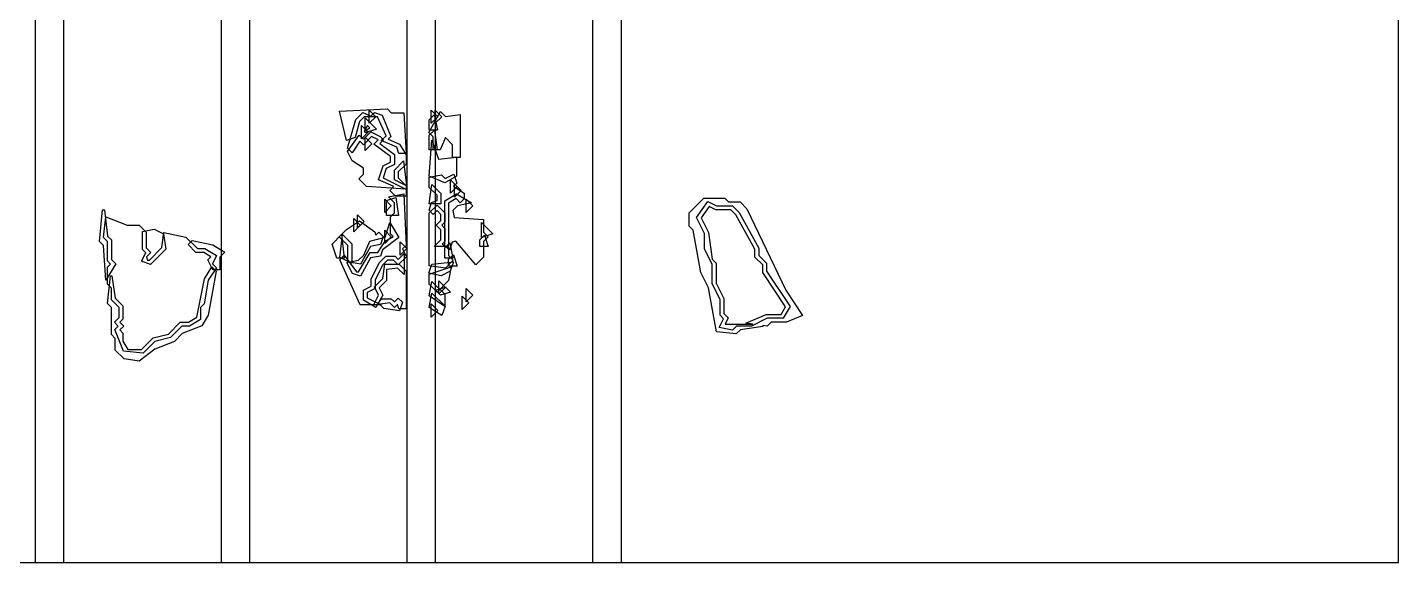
# Model space of a CAD drawing. Header units: millimetres. Extents: x 0 to 289, y 0 to 289.
# Drawn here: x 118.7 to 289.1, y 0 to 66.5 of the extents above; entities that cross this region are included whole.
import ezdxf

# ---------------------------------------------------------------- set-up
doc = ezdxf.new("R2010")
doc.units = ezdxf.units.MM
for name, color, linetype in [('CUT_OUTLINE', 5, 'Continuous'), ('CUT_SLOT', 1, 'Continuous'), ('ENG_D', 3, 'Continuous'), ('ENG_K', 2, 'Continuous'), ('ENG_L', 4, 'Continuous')]:
    doc.layers.add(name, color=color, linetype=linetype)

msp = doc.modelspace()

# ---------------------------------------------------------------- linework, layer by layer
at = {"layer": 'CUT_OUTLINE'}
msp.add_lwpolyline([(0, 0), (289.14, 0), (289.14, 289.14), (0, 289.14), (0, 0)], close=True, dxfattribs=at)
at = {"layer": 'CUT_SLOT'}
for points in [[(119.69, 0), (123.26, 0), (123.26, 144.57), (119.69, 144.57), (119.69, 0)], [(119.69, 0), (123.26, 0), (123.26, 144.57), (119.69, 144.57), (119.69, 0)], [(142.79, 0), (146.35, 0), (146.35, 144.57), (142.79, 144.57), (142.79, 0)], [(142.79, 0), (146.35, 0), (146.35, 144.57), (142.79, 144.57), (142.79, 0)], [(165.88, 0), (169.44, 0), (169.44, 144.57), (165.88, 144.57), (165.88, 0)], [(165.88, 0), (169.44, 0), (169.44, 144.57), (165.88, 144.57), (165.88, 0)], [(188.97, 0), (192.54, 0), (192.54, 144.57), (188.97, 144.57), (188.97, 0)], [(188.97, 0), (192.54, 0), (192.54, 144.57), (188.97, 144.57), (188.97, 0)]]:
    msp.add_lwpolyline(points, close=True, dxfattribs=at)
at = {"layer": 'ENG_D'}
for points in [[(169.39, 56.24), (170.21, 55.42), (169.39, 54.6), (169.39, 56.24)], [(165.77, 45.54), (164.47, 45.54), (163.74, 46.26), (164.23, 46.74), (164.19, 46.78), (162.34, 47.57), (162.92, 49.32), (163.84, 49.78), (163.84, 50.48), (161.79, 52.02), (162.3, 52.53), (162.26, 52.57), (161.48, 52.96), (160.47, 51.94), (160.03, 52.39), (159.06, 50.94), (158.51, 51.49), (159.53, 55.06), (160.42, 55.95), (161.39, 55.47), (161.85, 55.93), (162.82, 55.61), (163.89, 52.95), (163.54, 52.61), (164.97, 51.99), (165.77, 50.67), (165.77, 49.54), (164.81, 48.57), (164.81, 47.81), (165.77, 46.84), (165.77, 45.54)], [(169.68, 53.73), (168.66, 53.73), (168.66, 55.04), (169.29, 55.67), (169.68, 53.73)], [(160.57, 53.59), (161.29, 54.02), (161, 54.31), (160.57, 53.59)], [(160.71, 52.87), (161.53, 52.04), (160.71, 51.22), (160.71, 52.87)], [(169.32, 53.76), (169.66, 51.32), (168.66, 51.32), (168.66, 53.11), (169.32, 53.76)], [(169.29, 39.27), (170.11, 40.1), (170.11, 41.34), (169.53, 41.92), (170.11, 42.51), (170.11, 43.27), (169.63, 43.75), (169.14, 43.27), (168.63, 43.79), (168.95, 44.77), (169.63, 44.99), (169.63, 45.68), (168.66, 46.64), (168.66, 47.91), (170.19, 48.21), (170.64, 47.76), (171.7, 48.29), (172.07, 47.16), (171.69, 46.78), (173, 45.91), (173, 45.2), (172.52, 44.72), (172, 45.24), (171.07, 44.68), (171.07, 39.27), (169.29, 39.27)], [(163.36, 43.13), (163.36, 44.99), (164.52, 45.38), (164.84, 43.13), (163.36, 43.13)], [(206.83, 29.4), (206.33, 28.89), (204.69, 29.22), (205.23, 30.31), (204.81, 30.74), (204.81, 32.71), (203.84, 34.64), (203.84, 37.05), (202.88, 38.98), (202.88, 40.9), (201.87, 42.91), (203.28, 44.88), (204.38, 44.33), (206.35, 44.33), (207.17, 43.52), (209.62, 39.1), (209.62, 38.17), (210.59, 37.21), (210.59, 36.22), (213.52, 31.81), (212.65, 30.36), (210.64, 30.36), (208.72, 29.4), (206.83, 29.4)], [(138.85, 29.4), (137.92, 29.4), (136.5, 27.97), (134.57, 27.49), (133.09, 26.01), (130.66, 26.28), (129.59, 28.97), (130.01, 29.4), (129.53, 29.88), (130.11, 30.46), (130.11, 31.71), (129.15, 32.67), (129.15, 34.11), (128.67, 34.6), (128.67, 36.72), (129.05, 37.11), (128.67, 37.49), (128.67, 39.9), (128.17, 40.39), (128.46, 42.99), (131.12, 41.92), (132.62, 41.92), (133.48, 41.06), (133.48, 39.13), (134.07, 38.55), (133.52, 38), (133.66, 37.59), (133.87, 37.59), (135.43, 39.15), (135.69, 41.01), (138.42, 40.46), (139.85, 39.03), (140.78, 39.03), (142.23, 38.16), (141.73, 37.15), (142.23, 36.65), (141.18, 35.09), (140.7, 32.17), (140.23, 31.71), (140.23, 30.22), (138.85, 29.4)], [(159.27, 41.1), (159.27, 42.75), (160.09, 41.92), (159.27, 41.1)], [(160.57, 42.41), (159.75, 41.58), (159.75, 43.23), (160.57, 42.41)], [(161.35, 37.86), (160.1, 35.61), (159.1, 35.95), (158.43, 37.28), (159.87, 37.57), (160.51, 38.21), (161.26, 39.96), (163.18, 40.44), (163.78, 42.26), (164.89, 40.42), (162.84, 38.89), (162.58, 38.1), (161.35, 37.86)], [(175.17, 42.27), (176.58, 40.86), (175.17, 40.39), (175.17, 42.27)], [(157.56, 37.93), (157.88, 40.76), (159.03, 39.62), (159.03, 37.2), (157.56, 37.93)], [(165.05, 39.86), (165.87, 39.03), (165.05, 38.21), (165.05, 39.86)], [(171.61, 37.83), (170.59, 37.83), (170.59, 39.13), (171.22, 39.76), (171.61, 37.83)], [(174.93, 39.27), (174.93, 40.1), (175.51, 40.68), (175.98, 39.27), (174.93, 39.27)], [(160.47, 33.88), (161.43, 34.36), (161.43, 35.24), (162.44, 37.25), (163.26, 38.07), (164.43, 38.07), (164.81, 37.69), (165.53, 38.41), (165.53, 35.8), (164.72, 36.61), (163.36, 36.42), (163.36, 35.08), (162.45, 34.17), (162.91, 33.24), (162, 31.72), (160.47, 32.63), (160.47, 33.88)], [(170.14, 35.65), (168.59, 35.96), (168.97, 37.09), (171.66, 37.39), (171.27, 36.21), (170.14, 35.65)], [(168.64, 33.14), (169, 34.94), (170.59, 33.35), (170.59, 31.84), (168.64, 33.14)], [(169.87, 33.39), (169.87, 35.04), (170.69, 34.21), (169.87, 33.39)], [(162.78, 32.77), (163.94, 32.77), (164.33, 32.39), (164.81, 32.87), (165.32, 32.35), (164.97, 31.3), (163.01, 31.58), (162.3, 32.29), (162.78, 32.77)], [(168.9, 32.15), (169.73, 31.32), (168.9, 30.5), (168.9, 32.15)]]:
    msp.add_lwpolyline(points, close=True, dxfattribs=at)
at = {"layer": 'ENG_K'}
for points in [[(158.37, 52.46), (157.52, 56.13), (163.46, 56.39), (163.94, 55.9), (165.52, 55.9), (165.78, 50.84), (164.88, 50.84), (164.61, 51.62), (162.7, 52.45), (163.31, 53.06), (162.24, 55.42), (160.57, 55.42), (159.97, 54.81), (159.47, 52.82), (158.37, 52.46)], [(169.73, 55.42), (168.9, 54.6), (168.9, 56.24), (169.73, 55.42)], [(165.47, 49.92), (165.82, 46.81), (164.33, 47.56), (164.33, 48.77), (165.47, 49.92)], [(168.97, 47.01), (170.11, 45.88), (170.11, 44.58), (168.63, 44.58), (168.97, 47.01)], [(171.31, 45.92), (171.31, 47.57), (172.14, 46.74), (171.31, 45.92)], [(171.8, 47.08), (172.62, 46.26), (171.8, 45.44), (171.8, 47.08)], [(164.33, 44.72), (163.6, 45.45), (165.52, 45.83), (165.78, 39.42), (165.34, 38.99), (165.82, 38.02), (164.81, 37.01), (164.23, 37.59), (163.46, 37.59), (162.84, 36.96), (161.92, 35.12), (161.92, 34.07), (160.95, 33.58), (160.95, 32.92), (162.7, 32.05), (160.07, 32.05), (157.53, 37.64), (158.09, 38.2), (159.63, 36.14), (159.85, 36.14), (161.3, 38.55), (162.27, 38.55), (163.19, 39.94), (164.18, 40.53), (163.84, 40.86), (163.84, 42.99), (164.33, 43.47), (164.33, 44.72)], [(170.59, 41.54), (170.59, 39.9), (170.27, 39.58), (171.07, 39.18), (171.07, 38.17), (171.65, 37.59), (170.68, 36.61), (168.66, 36.9), (168.66, 43.47), (169.63, 44.43), (170.59, 43.47), (170.59, 42.31), (170.21, 41.92), (170.59, 41.54)], [(202.41, 36.07), (201.45, 41.33), (200.95, 41.83), (200.95, 43.47), (202.78, 45.3), (205.39, 45.3), (205.87, 44.82), (207.31, 44.82), (208.14, 43.99), (212.97, 33.85), (215.05, 30.73), (213.05, 29.88), (211.17, 29.88), (210.67, 29.38), (210.1, 29.46), (210.11, 29.33), (207.33, 28.93), (206.82, 28.42), (204.36, 28.69), (203.37, 34.14), (202.41, 36.07)], [(127.69, 39.91), (128.05, 43.85), (128.29, 43.85), (128.66, 40.59), (129.15, 40.1), (129.15, 37.69), (129.69, 37.14), (128.48, 35.12), (128.19, 39.41), (127.69, 39.91)], [(208.88, 29.64), (208.02, 29.76), (210.54, 30.84), (212.38, 30.84), (212.95, 31.8), (210.11, 36.07), (210.11, 37.01), (209.14, 37.97), (209.14, 38.97), (206.78, 43.22), (206.15, 43.85), (204.27, 43.85), (203.44, 44.27), (202.44, 42.87), (203.35, 41.03), (203.83, 37.7), (204.32, 37.21), (204.32, 34.75), (205.29, 32.83), (205.29, 30.94), (205.82, 30.41), (205.44, 29.64), (208.88, 29.64)], [(138.69, 39.52), (139.19, 40.02), (141.77, 39.5), (143.27, 38.6), (142.64, 37.97), (142.64, 36.38), (141.77, 36.38), (141.14, 37.64), (141.53, 38.02), (140.65, 38.55), (139.65, 38.55), (138.69, 39.52)], [(157.76, 40.76), (158.09, 37.83), (157.16, 37.83), (156.58, 39.58), (157.76, 40.76)], [(129.15, 28.33), (129.15, 31.71), (128.65, 32.2), (129.04, 35.66), (129.22, 35.66), (129.62, 32.88), (130.59, 31.9), (130.59, 30.26), (130.21, 29.88), (130.69, 29.4), (130.21, 28.91), (130.59, 28.53), (130.59, 27.53), (131.21, 26.5), (132.9, 26.5), (134.33, 27.93), (136.25, 28.41), (137.72, 29.88), (138.72, 29.88), (139.77, 30.51), (140.73, 35.27), (141.63, 36.77), (142.18, 36.22), (141.18, 30.75), (140.4, 29.44), (137.96, 28.47), (136.99, 27.5), (134.57, 26.53), (132.59, 25.05), (130.72, 25.31), (129.63, 26.4), (129.63, 27.85), (129.15, 28.33)]]:
    msp.add_lwpolyline(points, close=True, dxfattribs=at)
at = {"layer": 'ENG_L'}
for points in [[(162.02, 55.42), (161.19, 54.6), (161.19, 56.24), (162.02, 55.42)], [(160.71, 53.4), (160.71, 55.28), (162.12, 53.87), (160.71, 53.4)], [(169.14, 52.91), (168.61, 53.45), (170.05, 56.06), (170.68, 55.43), (172.52, 55.7), (172.52, 50.36), (171.55, 50.36), (171.55, 51.94), (170.67, 52.83), (170.03, 51.32), (169.14, 51.32), (169.14, 52.91)], [(160.47, 52.63), (161.39, 53.54), (162.54, 52.97), (162.98, 52.53), (162.52, 52.07), (164.33, 50.72), (164.33, 49.49), (163.32, 48.98), (162.93, 47.83), (165.73, 46.43), (165.73, 46.42), (160.85, 46.75), (159.89, 47.71), (160.47, 48.29), (160.47, 49.02), (159.08, 49.95), (158.5, 51.1), (159.96, 53.14), (160.47, 52.63)], [(160.23, 54.31), (161.05, 53.49), (160.23, 52.67), (160.23, 54.31)], [(169.79, 50.14), (172.04, 50.39), (172.04, 48.05), (170.61, 47.2), (168.65, 48.04), (169, 52.52), (169, 52.52), (169.79, 50.14)], [(163.94, 44.33), (163.12, 43.51), (163.12, 45.16), (163.94, 44.33)], [(175.41, 37.97), (174.43, 36.99), (171.96, 39.96), (171.5, 39.81), (171.18, 38.83), (170.59, 39.42), (170.59, 44.95), (172.04, 45.82), (173.9, 44.7), (172.16, 44.35), (171.58, 43.77), (171.75, 42.88), (175.41, 42.63), (175.41, 41.06), (175.99, 40.48), (175.41, 39.9), (175.41, 37.97)], [(173.24, 45.16), (174.06, 44.33), (173.24, 43.51), (173.24, 45.16)], [(134.03, 37.07), (132.9, 37.45), (133.43, 38.5), (133, 38.93), (133, 41.16), (134.48, 41.45), (135.63, 40.88), (135.91, 38.95), (134.03, 37.07)], [(162.4, 41.06), (162.92, 40.54), (162.58, 39.55), (161.35, 39.3), (160.11, 37.08), (158.54, 37.39), (158.54, 39.42), (157.48, 40.48), (158.39, 41.39), (159.99, 42.46), (161.88, 41.11), (162.02, 40.68), (162.4, 41.06)], [(163.12, 39.66), (163.12, 41.3), (163.94, 40.48), (163.12, 39.66)], [(172.13, 36.86), (171.07, 36.86), (171.07, 37.69), (171.66, 38.27), (172.13, 36.86)], [(164.91, 37.11), (165.77, 36.24), (165.77, 31.56), (164.88, 31.56), (164.7, 32.08), (164.33, 31.71), (163.76, 32.27), (161.74, 31.98), (162.37, 33.25), (161.86, 34.26), (162.89, 35.29), (163.15, 37.11), (164.91, 37.11)], [(168.66, 34.6), (168.66, 35.83), (171.39, 36.74), (171.05, 35.06), (169.63, 33.63), (168.66, 34.6)], [(170.66, 34.25), (171.28, 33.63), (170.04, 33.22), (169.42, 33.84), (170.66, 34.25)], [(169, 33.5), (170.63, 31.87), (170.24, 30.72), (168.63, 31.69), (169, 33.5)], [(172.76, 33.11), (173.58, 32.29), (172.76, 31.46), (172.76, 33.11)], [(173.24, 34.07), (174.06, 33.25), (173.24, 32.43), (173.24, 34.07)]]:
    msp.add_lwpolyline(points, close=True, dxfattribs=at)

doc.saveas('drawing.dxf')
